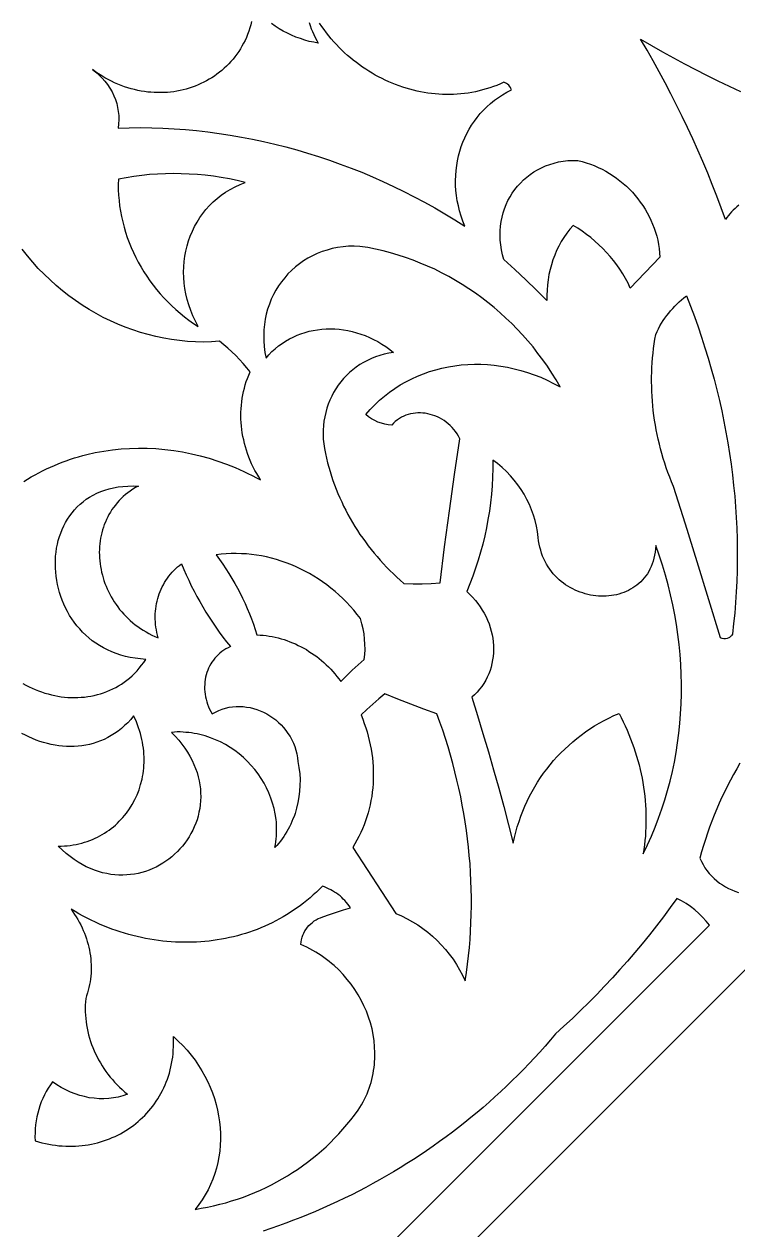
# Model space of a CAD drawing. Extents: x -3069 to -2029, y 258 to 1298.
# Drawn here: x -2926.9 to -2864.1, y 935.6 to 1041.8 of the extents above; entities that cross this region are included whole.
import ezdxf

# ---------------------------------------------------------------- set-up
doc = ezdxf.new("R2010")
doc.units = 0
doc.layers.add('LAYER_1', color=18, linetype='CONTINUOUS')
doc.layers.add('LAYER_2', color=174, linetype='CONTINUOUS')

msp = doc.modelspace()

# ---------------------------------------------------------------- linework, layer by layer
at = {"layer": 'LAYER_1'}
for points in [[(-2906.86, 1042.03), (-2906.93, 1041.73), (-2907.02, 1041.45), (-2907.11, 1041.16), (-2907.21, 1040.89), (-2907.32, 1040.62), (-2907.44, 1040.35), (-2907.57, 1040.1), (-2907.71, 1039.85), (-2907.85, 1039.6), (-2908, 1039.37), (-2908.16, 1039.14), (-2908.33, 1038.91), (-2908.5, 1038.7), (-2908.69, 1038.49), (-2908.87, 1038.29), (-2909.07, 1038.09), (-2909.27, 1037.9), (-2909.48, 1037.72), (-2909.69, 1037.55), (-2909.91, 1037.38), (-2910.13, 1037.22), (-2910.36, 1037.07), (-2910.59, 1036.93), (-2910.83, 1036.79), (-2911.07, 1036.67), (-2911.32, 1036.55), (-2911.57, 1036.44), (-2911.83, 1036.33), (-2912.09, 1036.24), (-2912.35, 1036.15), (-2912.62, 1036.07), (-2912.89, 1036), (-2913.16, 1035.94), (-2913.44, 1035.89), (-2913.72, 1035.84), (-2914, 1035.81), (-2914.28, 1035.78), (-2914.56, 1035.77), (-2914.85, 1035.76), (-2915.14, 1035.76), (-2915.43, 1035.77), (-2915.72, 1035.79), (-2916.01, 1035.81), (-2916.3, 1035.85), (-2916.59, 1035.9), (-2916.88, 1035.95), (-2917.18, 1036.02), (-2917.47, 1036.1), (-2917.76, 1036.18), (-2918.05, 1036.28), (-2918.34, 1036.38), (-2918.63, 1036.5), (-2918.92, 1036.62), (-2919.21, 1036.76), (-2919.49, 1036.91), (-2919.77, 1037.06), (-2920.05, 1037.23), (-2920.33, 1037.41), (-2920.61, 1037.6), (-2920.88, 1037.8), (-2920.57, 1037.56), (-2920.29, 1037.31), (-2920.02, 1037.04), (-2919.77, 1036.76), (-2919.54, 1036.46), (-2919.33, 1036.15), (-2919.15, 1035.83), (-2918.99, 1035.49), (-2918.85, 1035.15), (-2918.74, 1034.8), (-2918.66, 1034.45), (-2918.6, 1034.09), (-2918.56, 1033.73), (-2918.55, 1033.37), (-2918.57, 1033.01), (-2918.62, 1032.64), (-2917.63, 1032.67), (-2916.64, 1032.68), (-2915.66, 1032.66), (-2914.67, 1032.63), (-2913.68, 1032.57), (-2912.69, 1032.5), (-2911.7, 1032.41), (-2910.71, 1032.3), (-2909.73, 1032.17), (-2908.75, 1032.02), (-2907.76, 1031.85), (-2906.78, 1031.66), (-2905.81, 1031.45), (-2904.83, 1031.22), (-2903.86, 1030.98), (-2902.89, 1030.71), (-2901.93, 1030.43), (-2900.97, 1030.13), (-2900.01, 1029.81), (-2899.06, 1029.47), (-2898.11, 1029.11), (-2897.17, 1028.74), (-2896.23, 1028.34), (-2895.3, 1027.93), (-2894.38, 1027.5), (-2893.46, 1027.05), (-2892.54, 1026.59), (-2891.64, 1026.11), (-2890.74, 1025.6), (-2889.85, 1025.09), (-2888.97, 1024.55), (-2888.09, 1024), (-2888.27, 1024.44), (-2888.42, 1024.89), (-2888.55, 1025.34), (-2888.66, 1025.79), (-2888.75, 1026.24), (-2888.82, 1026.69), (-2888.87, 1027.14), (-2888.9, 1027.58), (-2888.9, 1028.03), (-2888.89, 1028.47), (-2888.86, 1028.9), (-2888.8, 1029.33), (-2888.73, 1029.76), (-2888.64, 1030.18), (-2888.53, 1030.59), (-2888.4, 1031), (-2888.26, 1031.4), (-2888.09, 1031.79), (-2887.91, 1032.17), (-2887.71, 1032.54), (-2887.49, 1032.9), (-2887.25, 1033.25), (-2887, 1033.58), (-2886.73, 1033.91), (-2886.44, 1034.22), (-2886.14, 1034.52), (-2885.82, 1034.81), (-2885.48, 1035.08), (-2885.13, 1035.33), (-2884.76, 1035.57), (-2884.38, 1035.79), (-2883.98, 1036), (-2884.03, 1036.11), (-2884.08, 1036.22), (-2884.15, 1036.33), (-2884.23, 1036.42), (-2884.33, 1036.5), (-2884.43, 1036.57), (-2884.54, 1036.63), (-2884.66, 1036.67), (-2884.96, 1036.53), (-2885.27, 1036.4), (-2885.58, 1036.29), (-2885.89, 1036.18), (-2886.2, 1036.08), (-2886.52, 1035.99), (-2886.84, 1035.91), (-2887.15, 1035.84), (-2887.47, 1035.78), (-2887.79, 1035.72), (-2888.12, 1035.68), (-2888.44, 1035.64), (-2888.76, 1035.62), (-2889.08, 1035.6), (-2889.41, 1035.59), (-2889.73, 1035.59), (-2890.05, 1035.6), (-2890.38, 1035.62), (-2890.7, 1035.64), (-2891.02, 1035.68), (-2891.34, 1035.72), (-2891.66, 1035.77), (-2891.98, 1035.83), (-2892.3, 1035.9), (-2892.62, 1035.97), (-2892.93, 1036.06), (-2893.25, 1036.15), (-2893.56, 1036.24), (-2893.87, 1036.35), (-2894.18, 1036.46), (-2894.48, 1036.59), (-2894.79, 1036.72), (-2895.09, 1036.85), (-2895.38, 1037), (-2895.68, 1037.15), (-2895.97, 1037.31), (-2896.26, 1037.47), (-2896.54, 1037.64), (-2896.82, 1037.82), (-2897.1, 1038.01), (-2897.37, 1038.2), (-2897.64, 1038.4), (-2897.91, 1038.61), (-2898.17, 1038.82), (-2898.42, 1039.04), (-2898.67, 1039.27), (-2898.92, 1039.5), (-2899.16, 1039.74), (-2899.39, 1039.99), (-2899.62, 1040.24), (-2899.85, 1040.5), (-2900.06, 1040.76), (-2900.28, 1041.03), (-2900.48, 1041.31), (-2900.68, 1041.59), (-2900.88, 1041.88)], [(-2901.8, 1041.92), (-2901.71, 1041.66), (-2901.61, 1041.39), (-2901.5, 1041.13), (-2901.39, 1040.87), (-2901.26, 1040.62), (-2901.13, 1040.36), (-2900.99, 1040.12), (-2901.39, 1040.19), (-2901.79, 1040.27), (-2902.18, 1040.38), (-2902.57, 1040.51), (-2902.96, 1040.65), (-2903.34, 1040.81), (-2903.71, 1040.98), (-2904.07, 1041.17), (-2904.43, 1041.38), (-2904.78, 1041.61), (-2905.12, 1041.85)], [(-2863.98, 1025.84), (-2864.14, 1025.7), (-2864.3, 1025.56), (-2864.46, 1025.42), (-2864.61, 1025.26), (-2864.75, 1025.1), (-2864.89, 1024.94), (-2865.02, 1024.77), (-2865.14, 1024.59), (-2865.52, 1025.62), (-2865.9, 1026.64), (-2866.3, 1027.66), (-2866.71, 1028.67), (-2867.13, 1029.68), (-2867.57, 1030.69), (-2868.02, 1031.69), (-2868.48, 1032.68), (-2868.95, 1033.67), (-2869.44, 1034.66), (-2869.94, 1035.64), (-2870.45, 1036.62), (-2870.97, 1037.59), (-2871.5, 1038.55), (-2872.05, 1039.51), (-2872.61, 1040.46), (-2871.66, 1039.91), (-2870.7, 1039.36), (-2869.73, 1038.82), (-2868.76, 1038.3), (-2867.79, 1037.79), (-2866.81, 1037.29), (-2865.82, 1036.81), (-2864.83, 1036.33), (-2863.83, 1035.87)], [(-2926.91, 1001.53), (-2926.58, 1001.73), (-2926.26, 1001.93), (-2925.93, 1002.11), (-2925.6, 1002.29), (-2925.26, 1002.47), (-2924.92, 1002.63), (-2924.58, 1002.79), (-2924.23, 1002.94), (-2923.88, 1003.08), (-2923.53, 1003.22), (-2923.18, 1003.35), (-2922.82, 1003.47), (-2922.46, 1003.59), (-2922.1, 1003.7), (-2921.73, 1003.8), (-2921.37, 1003.89), (-2920.63, 1004.06), (-2919.88, 1004.19), (-2919.12, 1004.3), (-2918.36, 1004.38), (-2917.6, 1004.43), (-2916.83, 1004.45), (-2916.05, 1004.44), (-2915.28, 1004.41), (-2914.5, 1004.34), (-2913.72, 1004.24), (-2912.94, 1004.12), (-2912.16, 1003.96), (-2911.39, 1003.78), (-2910.61, 1003.56), (-2909.84, 1003.32), (-2909.08, 1003.05), (-2908.31, 1002.74), (-2907.93, 1002.58), (-2907.56, 1002.41), (-2907.18, 1002.23), (-2906.81, 1002.04), (-2906.44, 1001.85), (-2906.07, 1001.65), (-2906.24, 1001.93), (-2906.41, 1002.21), (-2906.57, 1002.5), (-2906.72, 1002.78), (-2906.86, 1003.08), (-2906.98, 1003.37), (-2907.1, 1003.67), (-2907.22, 1003.97), (-2907.32, 1004.27), (-2907.41, 1004.57), (-2907.49, 1004.87), (-2907.56, 1005.18), (-2907.63, 1005.48), (-2907.68, 1005.79), (-2907.73, 1006.1), (-2907.76, 1006.4), (-2907.79, 1006.71), (-2907.8, 1007.02), (-2907.81, 1007.32), (-2907.8, 1007.63), (-2907.79, 1007.93), (-2907.76, 1008.24), (-2907.73, 1008.54), (-2907.69, 1008.84), (-2907.64, 1009.14), (-2907.57, 1009.44), (-2907.5, 1009.73), (-2907.42, 1010.02), (-2907.33, 1010.31), (-2907.22, 1010.6), (-2907.11, 1010.88), (-2906.99, 1011.16), (-2907.29, 1011.53), (-2907.6, 1011.9), (-2907.92, 1012.25), (-2908.25, 1012.6), (-2908.59, 1012.93), (-2908.95, 1013.25), (-2909.31, 1013.56), (-2909.69, 1013.86), (-2910.39, 1013.81), (-2911.1, 1013.8), (-2911.81, 1013.81), (-2912.51, 1013.85), (-2913.21, 1013.92), (-2913.91, 1014.01), (-2914.6, 1014.13), (-2915.29, 1014.28), (-2915.98, 1014.45), (-2916.65, 1014.64), (-2917.33, 1014.86), (-2917.99, 1015.1), (-2918.65, 1015.37), (-2919.29, 1015.66), (-2919.93, 1015.97), (-2920.56, 1016.31), (-2921.17, 1016.67), (-2921.78, 1017.05), (-2922.37, 1017.45), (-2922.95, 1017.87), (-2923.52, 1018.31), (-2924.07, 1018.78), (-2924.61, 1019.26), (-2925.13, 1019.76), (-2925.64, 1020.28), (-2926.13, 1020.82), (-2926.6, 1021.38), (-2927.05, 1021.96)], [(-2927, 983.74), (-2926.73, 983.59), (-2926.46, 983.45), (-2926.19, 983.32), (-2925.91, 983.2), (-2925.63, 983.09), (-2925.35, 982.99), (-2925.07, 982.89), (-2924.78, 982.81), (-2924.49, 982.74), (-2924.2, 982.67), (-2923.91, 982.62), (-2923.62, 982.57), (-2923.33, 982.54), (-2923.03, 982.51), (-2922.74, 982.5), (-2922.45, 982.5), (-2922.16, 982.5), (-2921.87, 982.52), (-2921.58, 982.54), (-2921.29, 982.58), (-2921.01, 982.62), (-2920.72, 982.68), (-2920.44, 982.75), (-2920.17, 982.83), (-2919.89, 982.92), (-2919.62, 983.02), (-2919.35, 983.13), (-2919.09, 983.25), (-2918.83, 983.38), (-2918.58, 983.52), (-2918.33, 983.68), (-2918.08, 983.84), (-2917.84, 984.02), (-2917.61, 984.21), (-2917.38, 984.41), (-2917.16, 984.62), (-2916.95, 984.85), (-2916.75, 985.08), (-2916.55, 985.33), (-2916.36, 985.58), (-2916.17, 985.85), (-2916.64, 985.89), (-2917.1, 985.95), (-2917.54, 986.02), (-2917.97, 986.12), (-2918.38, 986.23), (-2918.78, 986.37), (-2919.17, 986.52), (-2919.54, 986.68), (-2919.9, 986.87), (-2920.24, 987.07), (-2920.57, 987.28), (-2920.89, 987.5), (-2921.19, 987.74), (-2921.47, 988), (-2921.74, 988.26), (-2922, 988.54), (-2922.24, 988.82), (-2922.47, 989.12), (-2922.69, 989.42), (-2922.89, 989.73), (-2923.07, 990.06), (-2923.24, 990.38), (-2923.4, 990.72), (-2923.54, 991.06), (-2923.66, 991.4), (-2923.78, 991.75), (-2923.87, 992.1), (-2923.96, 992.45), (-2924.02, 992.81), (-2924.08, 993.17), (-2924.11, 993.52), (-2924.14, 993.88), (-2924.14, 994.24), (-2924.14, 994.59), (-2924.12, 994.95), (-2924.08, 995.3), (-2924.03, 995.65), (-2923.96, 995.99), (-2923.88, 996.33), (-2923.78, 996.66), (-2923.67, 996.98), (-2923.54, 997.3), (-2923.4, 997.61), (-2923.24, 997.92), (-2923.07, 998.21), (-2922.88, 998.49), (-2922.67, 998.77), (-2922.45, 999.03), (-2922.22, 999.28), (-2921.97, 999.52), (-2921.7, 999.74), (-2921.42, 999.95), (-2921.13, 1000.14), (-2920.81, 1000.32), (-2920.49, 1000.49), (-2920.14, 1000.63), (-2919.78, 1000.76), (-2919.41, 1000.87), (-2919.02, 1000.97), (-2918.61, 1001.04), (-2918.19, 1001.09), (-2917.75, 1001.12), (-2917.3, 1001.13), (-2916.83, 1001.12), (-2917.08, 1000.98), (-2917.31, 1000.84), (-2917.54, 1000.68), (-2917.75, 1000.53), (-2917.96, 1000.36), (-2918.16, 1000.19), (-2918.35, 1000.01), (-2918.53, 999.83), (-2918.7, 999.64), (-2918.86, 999.44), (-2919.01, 999.24), (-2919.16, 999.04), (-2919.29, 998.83), (-2919.42, 998.61), (-2919.53, 998.4), (-2919.64, 998.17), (-2919.74, 997.95), (-2919.83, 997.72), (-2919.91, 997.49), (-2919.99, 997.25), (-2920.05, 997.01), (-2920.11, 996.77), (-2920.16, 996.53), (-2920.19, 996.28), (-2920.23, 996.04), (-2920.25, 995.79), (-2920.26, 995.54), (-2920.27, 995.29), (-2920.26, 995.04), (-2920.25, 994.79), (-2920.23, 994.54), (-2920.2, 994.28), (-2920.16, 994.03), (-2920.12, 993.78), (-2920.07, 993.53), (-2920, 993.28), (-2919.93, 993.03), (-2919.86, 992.79), (-2919.77, 992.54), (-2919.68, 992.3), (-2919.58, 992.06), (-2919.47, 991.83), (-2919.35, 991.59), (-2919.22, 991.36), (-2919.09, 991.13), (-2918.95, 990.91), (-2918.8, 990.69), (-2918.64, 990.47), (-2918.48, 990.26), (-2918.3, 990.05), (-2918.12, 989.84), (-2917.93, 989.65), (-2917.74, 989.45), (-2917.54, 989.27), (-2917.32, 989.08), (-2917.11, 988.91), (-2916.88, 988.74), (-2916.65, 988.58), (-2916.41, 988.42), (-2916.16, 988.27), (-2915.9, 988.13), (-2915.64, 988), (-2915.37, 987.87), (-2915.09, 987.75), (-2915.16, 987.99), (-2915.21, 988.22), (-2915.25, 988.46), (-2915.29, 988.7), (-2915.32, 988.93), (-2915.33, 989.16), (-2915.34, 989.4), (-2915.35, 989.63), (-2915.34, 989.86), (-2915.32, 990.09), (-2915.3, 990.31), (-2915.27, 990.54), (-2915.23, 990.76), (-2915.18, 990.98), (-2915.13, 991.2), (-2915.06, 991.41), (-2914.99, 991.62), (-2914.91, 991.83), (-2914.82, 992.04), (-2914.73, 992.24), (-2914.63, 992.43), (-2914.52, 992.63), (-2914.4, 992.81), (-2914.28, 993), (-2914.15, 993.17), (-2914.01, 993.35), (-2913.86, 993.52), (-2913.71, 993.68), (-2913.55, 993.84), (-2913.38, 993.99), (-2913.21, 994.13), (-2913.03, 994.27), (-2912.83, 993.78), (-2912.62, 993.3), (-2912.4, 992.82), (-2912.17, 992.34), (-2911.93, 991.87), (-2911.68, 991.4), (-2911.43, 990.94), (-2911.16, 990.48), (-2910.89, 990.02), (-2910.61, 989.57), (-2910.31, 989.13), (-2910.01, 988.69), (-2909.71, 988.25), (-2909.39, 987.82), (-2909.07, 987.4), (-2908.73, 986.98), (-2908.94, 986.88), (-2909.13, 986.78), (-2909.31, 986.66), (-2909.49, 986.54), (-2909.66, 986.4), (-2909.81, 986.26), (-2909.96, 986.11), (-2910.1, 985.96), (-2910.23, 985.79), (-2910.35, 985.62), (-2910.46, 985.45), (-2910.56, 985.27), (-2910.65, 985.08), (-2910.73, 984.89), (-2910.8, 984.69), (-2910.86, 984.49), (-2910.91, 984.28), (-2910.95, 984.08), (-2910.98, 983.87), (-2910.99, 983.65), (-2911, 983.44), (-2911, 983.22), (-2910.98, 983), (-2910.96, 982.78), (-2910.92, 982.57), (-2910.87, 982.35), (-2910.81, 982.13), (-2910.74, 981.91), (-2910.65, 981.69), (-2910.56, 981.48), (-2910.45, 981.27), (-2910.33, 981.05), (-2910.04, 981.22), (-2909.75, 981.36), (-2909.45, 981.47), (-2909.15, 981.57), (-2908.84, 981.64), (-2908.54, 981.68), (-2908.23, 981.71), (-2907.92, 981.71), (-2907.61, 981.7), (-2907.3, 981.66), (-2906.99, 981.61), (-2906.69, 981.53), (-2906.39, 981.44), (-2906.1, 981.33), (-2905.81, 981.2), (-2905.53, 981.05), (-2905.26, 980.89), (-2904.99, 980.71), (-2904.74, 980.52), (-2904.5, 980.31), (-2904.27, 980.09), (-2904.05, 979.85), (-2903.85, 979.6), (-2903.66, 979.34), (-2903.48, 979.06), (-2903.32, 978.78), (-2903.18, 978.48), (-2903.06, 978.17), (-2902.96, 977.85), (-2902.88, 977.53), (-2902.82, 977.19), (-2902.78, 976.85), (-2902.69, 976.32), (-2902.63, 975.79), (-2902.6, 975.27), (-2902.61, 974.75), (-2902.64, 974.24), (-2902.69, 973.74), (-2902.78, 973.24), (-2902.9, 972.75), (-2903.04, 972.27), (-2903.13, 972.03), (-2903.22, 971.8), (-2903.31, 971.57), (-2903.42, 971.34), (-2903.53, 971.12), (-2903.64, 970.9), (-2903.77, 970.69), (-2903.9, 970.47), (-2904.03, 970.27), (-2904.18, 970.06), (-2904.33, 969.86), (-2904.48, 969.67), (-2904.65, 969.48), (-2904.82, 969.29), (-2904.77, 969.54), (-2904.73, 969.79), (-2904.7, 970.04), (-2904.68, 970.28), (-2904.66, 970.53), (-2904.66, 970.78), (-2904.66, 971.03), (-2904.67, 971.27), (-2904.68, 971.51), (-2904.71, 971.76), (-2904.78, 972.24), (-2904.88, 972.71), (-2905.01, 973.18), (-2905.16, 973.64), (-2905.34, 974.09), (-2905.54, 974.53), (-2905.77, 974.95), (-2906.02, 975.37), (-2906.29, 975.77), (-2906.59, 976.15), (-2906.9, 976.52), (-2907.24, 976.88), (-2907.59, 977.21), (-2907.96, 977.53), (-2908.34, 977.82), (-2908.75, 978.1), (-2909.16, 978.35), (-2909.59, 978.58), (-2910.03, 978.78), (-2910.49, 978.96), (-2910.95, 979.12), (-2911.43, 979.24), (-2911.67, 979.3), (-2911.91, 979.34), (-2912.16, 979.38), (-2912.4, 979.41), (-2912.65, 979.43), (-2912.9, 979.45), (-2913.15, 979.46), (-2913.41, 979.46), (-2913.66, 979.45), (-2913.92, 979.43), (-2913.59, 979.09), (-2913.28, 978.74), (-2913, 978.39), (-2912.74, 978.03), (-2912.5, 977.68), (-2912.29, 977.32), (-2912.1, 976.96), (-2911.94, 976.6), (-2911.79, 976.24), (-2911.67, 975.88), (-2911.56, 975.52), (-2911.48, 975.16), (-2911.42, 974.8), (-2911.37, 974.45), (-2911.35, 974.1), (-2911.34, 973.75), (-2911.36, 973.4), (-2911.39, 973.06), (-2911.43, 972.72), (-2911.5, 972.39), (-2911.58, 972.06), (-2911.67, 971.74), (-2911.78, 971.42), (-2911.91, 971.11), (-2912.05, 970.81), (-2912.2, 970.52), (-2912.37, 970.23), (-2912.55, 969.95), (-2912.75, 969.68), (-2912.95, 969.42), (-2913.17, 969.17), (-2913.4, 968.93), (-2913.64, 968.7), (-2913.89, 968.48), (-2914.15, 968.27), (-2914.41, 968.08), (-2914.69, 967.9), (-2914.98, 967.73), (-2915.27, 967.57), (-2915.57, 967.43), (-2915.88, 967.3), (-2916.2, 967.19), (-2916.52, 967.09), (-2916.85, 967.01), (-2917.18, 966.95), (-2917.52, 966.9), (-2917.86, 966.87), (-2918.21, 966.85), (-2918.55, 966.86), (-2918.91, 966.88), (-2919.26, 966.92), (-2919.62, 966.99), (-2919.98, 967.07), (-2920.34, 967.17), (-2920.7, 967.29), (-2921.06, 967.43), (-2921.42, 967.6), (-2921.78, 967.79), (-2922.14, 968), (-2922.49, 968.23), (-2922.85, 968.49), (-2923.2, 968.77), (-2923.55, 969.08), (-2923.9, 969.41), (-2923.62, 969.41), (-2923.35, 969.43), (-2923.09, 969.45), (-2922.83, 969.48), (-2922.57, 969.52), (-2922.31, 969.56), (-2922.06, 969.62), (-2921.82, 969.68), (-2921.57, 969.75), (-2921.34, 969.83), (-2921.1, 969.91), (-2920.87, 970), (-2920.65, 970.1), (-2920.43, 970.21), (-2920.22, 970.32), (-2920.01, 970.44), (-2919.8, 970.56), (-2919.6, 970.69), (-2919.41, 970.83), (-2919.22, 970.97), (-2919.03, 971.12), (-2918.85, 971.27), (-2918.68, 971.43), (-2918.51, 971.6), (-2918.35, 971.77), (-2918.19, 971.94), (-2918.04, 972.12), (-2917.89, 972.31), (-2917.62, 972.69), (-2917.37, 973.09), (-2917.14, 973.51), (-2916.95, 973.94), (-2916.77, 974.38), (-2916.63, 974.84), (-2916.51, 975.31), (-2916.46, 975.54), (-2916.42, 975.78), (-2916.39, 976.03), (-2916.36, 976.27), (-2916.34, 976.52), (-2916.33, 976.77), (-2916.33, 977.02), (-2916.33, 977.27), (-2916.34, 977.52), (-2916.36, 977.78), (-2916.39, 978.03), (-2916.43, 978.29), (-2916.47, 978.55), (-2916.52, 978.8), (-2916.58, 979.06), (-2916.65, 979.32), (-2916.73, 979.58), (-2916.82, 979.84), (-2916.91, 980.1), (-2917.01, 980.36), (-2917.12, 980.61), (-2917.25, 980.87), (-2917.5, 980.57), (-2917.77, 980.28), (-2918.05, 980.02), (-2918.33, 979.77), (-2918.62, 979.54), (-2918.92, 979.33), (-2919.22, 979.14), (-2919.53, 978.97), (-2919.84, 978.81), (-2920.16, 978.68), (-2920.48, 978.56), (-2920.81, 978.45), (-2921.14, 978.37), (-2921.47, 978.3), (-2921.81, 978.24), (-2922.14, 978.2), (-2922.48, 978.18), (-2922.82, 978.17), (-2923.16, 978.18), (-2923.5, 978.2), (-2923.83, 978.24), (-2924.17, 978.29), (-2924.51, 978.36), (-2924.84, 978.44), (-2925.17, 978.53), (-2925.5, 978.63), (-2925.83, 978.75), (-2926.15, 978.88), (-2926.47, 979.02), (-2926.78, 979.18), (-2927.09, 979.34)], [(-2863.87, 976.71), (-2864.15, 976.22), (-2864.43, 975.73), (-2864.7, 975.23), (-2864.96, 974.73), (-2865.21, 974.23), (-2865.45, 973.71), (-2865.69, 973.2), (-2865.91, 972.68), (-2866.13, 972.15), (-2866.34, 971.62), (-2866.54, 971.09), (-2866.73, 970.55), (-2866.91, 970), (-2867.08, 969.46), (-2867.24, 968.9), (-2867.4, 968.35), (-2867.26, 968.06), (-2867.11, 967.78), (-2866.95, 967.51), (-2866.77, 967.26), (-2866.57, 967.01), (-2866.36, 966.78), (-2866.14, 966.56), (-2865.91, 966.35), (-2865.67, 966.16), (-2865.41, 965.99), (-2865.15, 965.82), (-2864.87, 965.68), (-2864.59, 965.55), (-2864.31, 965.44), (-2864.01, 965.34)], [(-2904.19, 924.79), (-2866.54, 962.44), (-2866.84, 962.8), (-2867.16, 963.15), (-2867.49, 963.48), (-2867.85, 963.79), (-2868.22, 964.08), (-2868.61, 964.35), (-2869.01, 964.59), (-2869.42, 964.81), (-2870.01, 964), (-2870.61, 963.19), (-2871.22, 962.39), (-2871.84, 961.6), (-2872.47, 960.82), (-2873.11, 960.05), (-2873.76, 959.29), (-2874.43, 958.54), (-2875.1, 957.8), (-2875.78, 957.07), (-2876.48, 956.34), (-2877.18, 955.63), (-2877.9, 954.93), (-2878.62, 954.23), (-2879.36, 953.55), (-2880.1, 952.88), (-2880.56, 952.34), (-2881.02, 951.81), (-2881.48, 951.28), (-2881.96, 950.77), (-2882.44, 950.26), (-2882.92, 949.75), (-2883.41, 949.25), (-2883.91, 948.76), (-2884.41, 948.28), (-2884.92, 947.8), (-2885.44, 947.33), (-2885.96, 946.86), (-2886.48, 946.4), (-2887.01, 945.95), (-2887.55, 945.51), (-2888.09, 945.07), (-2888.64, 944.64), (-2889.19, 944.22), (-2889.74, 943.8), (-2890.31, 943.39), (-2890.87, 942.99), (-2891.45, 942.59), (-2892.02, 942.21), (-2892.61, 941.82), (-2893.19, 941.45), (-2893.78, 941.08), (-2894.38, 940.72), (-2894.98, 940.37), (-2895.59, 940.03), (-2896.2, 939.69), (-2896.81, 939.36), (-2897.43, 939.04), (-2898.05, 938.72), (-2898.68, 938.41), (-2899.31, 938.11), (-2899.95, 937.82), (-2900.58, 937.53), (-2901.23, 937.25), (-2901.88, 936.98), (-2902.53, 936.72), (-2903.18, 936.47), (-2903.84, 936.22), (-2904.5, 935.98), (-2905.17, 935.75), (-2905.84, 935.52)]]:
    msp.add_lwpolyline(points, dxfattribs=at)
for points in [[(-2880.86, 1017.44), (-2881.79, 1018.36), (-2882.73, 1019.27), (-2883.69, 1020.17), (-2884.65, 1021.06), (-2884.77, 1021.49), (-2884.86, 1021.92), (-2884.93, 1022.35), (-2884.97, 1022.77), (-2884.98, 1023.18), (-2884.97, 1023.59), (-2884.94, 1024), (-2884.89, 1024.4), (-2884.81, 1024.78), (-2884.71, 1025.16), (-2884.59, 1025.54), (-2884.45, 1025.9), (-2884.29, 1026.25), (-2884.11, 1026.58), (-2883.91, 1026.91), (-2883.69, 1027.22), (-2883.45, 1027.52), (-2883.2, 1027.8), (-2882.93, 1028.07), (-2882.64, 1028.32), (-2882.34, 1028.55), (-2882.02, 1028.77), (-2881.69, 1028.97), (-2881.34, 1029.15), (-2880.98, 1029.3), (-2880.61, 1029.44), (-2880.23, 1029.56), (-2879.83, 1029.65), (-2879.42, 1029.72), (-2879.01, 1029.77), (-2878.58, 1029.79), (-2878.14, 1029.78), (-2877.77, 1029.69), (-2877.4, 1029.59), (-2877.04, 1029.46), (-2876.69, 1029.33), (-2876.34, 1029.18), (-2876.01, 1029.01), (-2875.67, 1028.83), (-2875.35, 1028.64), (-2875.04, 1028.44), (-2874.73, 1028.23), (-2874.43, 1028), (-2874.14, 1027.76), (-2873.87, 1027.51), (-2873.6, 1027.25), (-2873.34, 1026.98), (-2873.09, 1026.7), (-2872.86, 1026.42), (-2872.64, 1026.12), (-2872.42, 1025.81), (-2872.22, 1025.5), (-2872.04, 1025.18), (-2871.86, 1024.85), (-2871.7, 1024.52), (-2871.56, 1024.18), (-2871.42, 1023.83), (-2871.31, 1023.48), (-2871.2, 1023.12), (-2871.11, 1022.76), (-2871.04, 1022.39), (-2870.98, 1022.02), (-2870.94, 1021.65), (-2870.92, 1021.27), (-2873.52, 1018.55), (-2873.72, 1018.98), (-2873.95, 1019.39), (-2874.19, 1019.8), (-2874.44, 1020.2), (-2874.71, 1020.59), (-2875, 1020.97), (-2875.3, 1021.34), (-2875.61, 1021.69), (-2875.94, 1022.04), (-2876.28, 1022.37), (-2876.63, 1022.69), (-2876.99, 1022.99), (-2877.37, 1023.28), (-2877.75, 1023.56), (-2878.15, 1023.82), (-2878.56, 1024.07), (-2878.85, 1023.73), (-2879.12, 1023.38), (-2879.37, 1023.01), (-2879.6, 1022.64), (-2879.81, 1022.25), (-2880.01, 1021.85), (-2880.18, 1021.44), (-2880.34, 1021.03), (-2880.47, 1020.6), (-2880.59, 1020.17), (-2880.69, 1019.73), (-2880.76, 1019.28), (-2880.82, 1018.83), (-2880.85, 1018.37), (-2880.87, 1017.91)], [(-2911.56, 1015.16), (-2911.81, 1015.63), (-2912.03, 1016.1), (-2912.22, 1016.58), (-2912.39, 1017.06), (-2912.53, 1017.55), (-2912.64, 1018.03), (-2912.73, 1018.51), (-2912.79, 1018.99), (-2912.83, 1019.47), (-2912.85, 1019.95), (-2912.83, 1020.42), (-2912.8, 1020.89), (-2912.74, 1021.36), (-2912.65, 1021.81), (-2912.55, 1022.26), (-2912.41, 1022.7), (-2912.26, 1023.13), (-2912.08, 1023.55), (-2911.89, 1023.96), (-2911.67, 1024.36), (-2911.42, 1024.75), (-2911.16, 1025.12), (-2910.88, 1025.47), (-2910.57, 1025.81), (-2910.25, 1026.14), (-2909.9, 1026.44), (-2909.53, 1026.73), (-2909.15, 1027), (-2908.74, 1027.24), (-2908.32, 1027.47), (-2907.88, 1027.67), (-2907.42, 1027.85), (-2908.12, 1028.02), (-2908.82, 1028.16), (-2909.53, 1028.29), (-2910.23, 1028.39), (-2910.94, 1028.48), (-2911.64, 1028.54), (-2912.35, 1028.59), (-2913.05, 1028.62), (-2913.75, 1028.63), (-2914.45, 1028.62), (-2915.15, 1028.59), (-2915.84, 1028.54), (-2916.54, 1028.47), (-2917.23, 1028.38), (-2917.91, 1028.27), (-2918.59, 1028.15), (-2918.6, 1027.67), (-2918.6, 1027.2), (-2918.57, 1026.72), (-2918.53, 1026.25), (-2918.48, 1025.78), (-2918.4, 1025.31), (-2918.32, 1024.84), (-2918.21, 1024.38), (-2918.09, 1023.92), (-2917.96, 1023.46), (-2917.81, 1023.01), (-2917.64, 1022.56), (-2917.46, 1022.12), (-2917.27, 1021.68), (-2917.06, 1021.25), (-2916.84, 1020.82), (-2916.6, 1020.4), (-2916.35, 1019.99), (-2916.09, 1019.59), (-2915.82, 1019.19), (-2915.53, 1018.8), (-2915.23, 1018.42), (-2914.91, 1018.05), (-2914.59, 1017.69), (-2914.25, 1017.33), (-2913.9, 1016.99), (-2913.54, 1016.66), (-2913.16, 1016.33), (-2912.78, 1016.02), (-2912.38, 1015.72), (-2911.98, 1015.44)], [(-2888.52, 1005.28), (-2888.64, 1005.51), (-2888.77, 1005.72), (-2888.9, 1005.92), (-2889.05, 1006.1), (-2889.21, 1006.28), (-2889.38, 1006.45), (-2889.55, 1006.6), (-2889.73, 1006.75), (-2889.92, 1006.88), (-2890.11, 1007), (-2890.31, 1007.11), (-2890.51, 1007.21), (-2890.72, 1007.3), (-2890.93, 1007.37), (-2891.14, 1007.43), (-2891.36, 1007.48), (-2891.57, 1007.52), (-2891.79, 1007.54), (-2892, 1007.55), (-2892.22, 1007.55), (-2892.43, 1007.54), (-2892.65, 1007.51), (-2892.86, 1007.47), (-2893.07, 1007.41), (-2893.27, 1007.35), (-2893.47, 1007.26), (-2893.66, 1007.17), (-2893.85, 1007.06), (-2894.03, 1006.94), (-2894.21, 1006.8), (-2894.37, 1006.65), (-2894.53, 1006.48), (-2894.84, 1006.51), (-2895.14, 1006.56), (-2895.44, 1006.64), (-2895.74, 1006.75), (-2896.02, 1006.88), (-2896.3, 1007.03), (-2896.56, 1007.21), (-2896.81, 1007.41), (-2896.42, 1007.85), (-2896.02, 1008.27), (-2895.6, 1008.67), (-2895.16, 1009.04), (-2894.71, 1009.39), (-2894.24, 1009.72), (-2893.77, 1010.02), (-2893.27, 1010.3), (-2892.77, 1010.56), (-2892.26, 1010.8), (-2891.73, 1011.01), (-2891.2, 1011.2), (-2890.65, 1011.36), (-2890.1, 1011.5), (-2889.54, 1011.62), (-2888.98, 1011.71), (-2888.41, 1011.78), (-2887.83, 1011.82), (-2887.25, 1011.84), (-2886.67, 1011.84), (-2886.09, 1011.81), (-2885.5, 1011.76), (-2884.91, 1011.68), (-2884.32, 1011.58), (-2883.74, 1011.45), (-2883.15, 1011.3), (-2882.57, 1011.12), (-2881.98, 1010.92), (-2881.41, 1010.69), (-2880.84, 1010.44), (-2880.27, 1010.16), (-2879.71, 1009.85), (-2880.06, 1010.46), (-2880.44, 1011.07), (-2880.82, 1011.66), (-2881.23, 1012.24), (-2881.65, 1012.8), (-2882.08, 1013.36), (-2882.53, 1013.9), (-2883, 1014.42), (-2883.47, 1014.93), (-2883.96, 1015.43), (-2884.47, 1015.91), (-2884.98, 1016.38), (-2885.51, 1016.84), (-2886.05, 1017.27), (-2886.6, 1017.7), (-2887.16, 1018.1), (-2887.74, 1018.49), (-2888.32, 1018.87), (-2888.91, 1019.23), (-2889.51, 1019.57), (-2890.13, 1019.89), (-2890.74, 1020.2), (-2891.37, 1020.48), (-2892.01, 1020.75), (-2892.65, 1021), (-2893.3, 1021.24), (-2893.95, 1021.45), (-2894.62, 1021.65), (-2895.28, 1021.82), (-2895.96, 1021.97), (-2896.63, 1022.11), (-2897.32, 1022.22), (-2897.82, 1022.24), (-2898.33, 1022.23), (-2898.81, 1022.18), (-2899.29, 1022.12), (-2899.76, 1022.02), (-2900.22, 1021.9), (-2900.66, 1021.76), (-2901.09, 1021.59), (-2901.5, 1021.39), (-2901.9, 1021.18), (-2902.29, 1020.94), (-2902.66, 1020.69), (-2903.01, 1020.41), (-2903.34, 1020.11), (-2903.66, 1019.8), (-2903.95, 1019.46), (-2904.23, 1019.11), (-2904.49, 1018.75), (-2904.72, 1018.37), (-2904.94, 1017.97), (-2905.13, 1017.56), (-2905.3, 1017.14), (-2905.45, 1016.7), (-2905.57, 1016.26), (-2905.66, 1015.8), (-2905.74, 1015.34), (-2905.78, 1014.86), (-2905.8, 1014.38), (-2905.79, 1013.89), (-2905.76, 1013.39), (-2905.69, 1012.88), (-2905.59, 1012.38), (-2905.34, 1012.67), (-2905.07, 1012.95), (-2904.78, 1013.21), (-2904.49, 1013.45), (-2904.18, 1013.67), (-2903.87, 1013.88), (-2903.54, 1014.07), (-2903.21, 1014.24), (-2902.86, 1014.39), (-2902.52, 1014.52), (-2902.16, 1014.64), (-2901.8, 1014.74), (-2901.43, 1014.82), (-2901.06, 1014.88), (-2900.68, 1014.92), (-2900.3, 1014.95), (-2899.92, 1014.96), (-2899.54, 1014.95), (-2899.15, 1014.92), (-2898.77, 1014.87), (-2898.38, 1014.81), (-2898, 1014.72), (-2897.62, 1014.62), (-2897.24, 1014.5), (-2896.86, 1014.36), (-2896.49, 1014.21), (-2896.12, 1014.03), (-2895.76, 1013.84), (-2895.4, 1013.62), (-2895.05, 1013.39), (-2894.7, 1013.14), (-2894.37, 1012.88), (-2894.78, 1012.81), (-2895.18, 1012.72), (-2895.57, 1012.62), (-2895.94, 1012.49), (-2896.31, 1012.35), (-2896.66, 1012.18), (-2897.01, 1012), (-2897.33, 1011.81), (-2897.65, 1011.59), (-2897.95, 1011.36), (-2898.24, 1011.12), (-2898.51, 1010.86), (-2898.77, 1010.58), (-2899.01, 1010.3), (-2899.23, 1010), (-2899.44, 1009.69), (-2899.64, 1009.36), (-2899.81, 1009.03), (-2899.97, 1008.68), (-2900.11, 1008.33), (-2900.23, 1007.97), (-2900.34, 1007.6), (-2900.42, 1007.22), (-2900.49, 1006.83), (-2900.53, 1006.44), (-2900.56, 1006.04), (-2900.56, 1005.64), (-2900.55, 1005.23), (-2900.51, 1004.82), (-2900.45, 1004.41), (-2900.37, 1003.99), (-2900.26, 1003.57), (-2900.17, 1003.17), (-2900.06, 1002.78), (-2899.95, 1002.39), (-2899.83, 1002), (-2899.7, 1001.61), (-2899.56, 1001.23), (-2899.41, 1000.85), (-2899.26, 1000.47), (-2899.1, 1000.09), (-2898.93, 999.72), (-2898.76, 999.35), (-2898.57, 998.98), (-2898.38, 998.62), (-2898.18, 998.26), (-2897.98, 997.91), (-2897.76, 997.56), (-2897.55, 997.21), (-2897.32, 996.86), (-2897.08, 996.53), (-2896.84, 996.19), (-2896.6, 995.86), (-2896.34, 995.53), (-2896.08, 995.21), (-2895.82, 994.9), (-2895.54, 994.58), (-2895.26, 994.28), (-2894.98, 993.98), (-2894.68, 993.68), (-2894.38, 993.39), (-2894.08, 993.1), (-2893.77, 992.83), (-2893.45, 992.55), (-2892.65, 992.52), (-2891.85, 992.52), (-2891.06, 992.54), (-2890.26, 992.58), (-2889.87, 995.76), (-2889.44, 998.94), (-2888.99, 1002.12)], [(-2871.28, 1014.47), (-2871.16, 1014.72), (-2871.04, 1014.97), (-2870.91, 1015.21), (-2870.77, 1015.45), (-2870.62, 1015.68), (-2870.47, 1015.91), (-2870.31, 1016.13), (-2870.14, 1016.34), (-2869.97, 1016.55), (-2869.79, 1016.76), (-2869.6, 1016.96), (-2869.41, 1017.15), (-2869.21, 1017.34), (-2869.01, 1017.52), (-2868.8, 1017.7), (-2868.58, 1017.86), (-2868.22, 1016.96), (-2867.88, 1016.05), (-2867.56, 1015.13), (-2867.25, 1014.22), (-2866.95, 1013.3), (-2866.67, 1012.37), (-2866.4, 1011.45), (-2866.15, 1010.52), (-2865.91, 1009.59), (-2865.68, 1008.66), (-2865.47, 1007.73), (-2865.28, 1006.8), (-2865.1, 1005.86), (-2864.94, 1004.92), (-2864.79, 1003.99), (-2864.65, 1003.05), (-2864.53, 1002.11), (-2864.43, 1001.17), (-2864.33, 1000.23), (-2864.26, 999.29), (-2864.2, 998.35), (-2864.15, 997.41), (-2864.12, 996.47), (-2864.11, 995.53), (-2864.11, 994.6), (-2864.12, 993.66), (-2864.15, 992.72), (-2864.2, 991.79), (-2864.26, 990.86), (-2864.33, 989.93), (-2864.43, 989), (-2864.53, 988.07), (-2864.57, 988), (-2864.61, 987.94), (-2864.66, 987.89), (-2864.72, 987.84), (-2864.78, 987.79), (-2864.84, 987.75), (-2864.98, 987.7), (-2865.13, 987.67), (-2865.28, 987.67), (-2865.44, 987.7), (-2865.51, 987.73), (-2865.59, 987.76), (-2866.6, 991.1), (-2867.63, 994.43), (-2868.67, 997.76), (-2869.73, 1001.08), (-2869.89, 1001.49), (-2870.05, 1001.9), (-2870.21, 1002.31), (-2870.35, 1002.72), (-2870.49, 1003.14), (-2870.62, 1003.55), (-2870.74, 1003.97), (-2870.86, 1004.39), (-2870.96, 1004.81), (-2871.06, 1005.23), (-2871.15, 1005.65), (-2871.24, 1006.07), (-2871.31, 1006.49), (-2871.38, 1006.91), (-2871.44, 1007.33), (-2871.5, 1007.76), (-2871.54, 1008.18), (-2871.58, 1008.6), (-2871.61, 1009.03), (-2871.63, 1009.45), (-2871.64, 1009.87), (-2871.65, 1010.29), (-2871.65, 1010.72), (-2871.64, 1011.14), (-2871.62, 1011.56), (-2871.6, 1011.98), (-2871.56, 1012.4), (-2871.52, 1012.81), (-2871.47, 1013.23), (-2871.42, 1013.65), (-2871.35, 1014.06)], [(-2883.83, 969.68), (-2883.72, 970.16), (-2883.6, 970.64), (-2883.47, 971.11), (-2883.32, 971.58), (-2883.16, 972.04), (-2882.98, 972.49), (-2882.8, 972.93), (-2882.6, 973.37), (-2882.39, 973.8), (-2882.16, 974.22), (-2881.93, 974.63), (-2881.68, 975.04), (-2881.42, 975.44), (-2881.15, 975.83), (-2880.87, 976.2), (-2880.57, 976.58), (-2880.27, 976.94), (-2879.95, 977.29), (-2879.63, 977.63), (-2879.29, 977.96), (-2878.94, 978.28), (-2878.59, 978.6), (-2878.22, 978.9), (-2877.85, 979.19), (-2877.46, 979.47), (-2877.07, 979.74), (-2876.66, 979.99), (-2876.25, 980.24), (-2875.83, 980.47), (-2875.4, 980.69), (-2874.96, 980.9), (-2874.51, 981.1), (-2874.32, 980.73), (-2874.14, 980.36), (-2873.96, 979.99), (-2873.8, 979.62), (-2873.64, 979.24), (-2873.49, 978.86), (-2873.35, 978.48), (-2873.21, 978.1), (-2873.09, 977.72), (-2872.97, 977.33), (-2872.85, 976.95), (-2872.75, 976.56), (-2872.66, 976.17), (-2872.57, 975.78), (-2872.49, 975.39), (-2872.42, 975), (-2872.35, 974.61), (-2872.3, 974.21), (-2872.25, 973.82), (-2872.21, 973.43), (-2872.18, 973.03), (-2872.16, 972.64), (-2872.14, 972.25), (-2872.14, 971.85), (-2872.14, 971.46), (-2872.15, 971.07), (-2872.17, 970.68), (-2872.19, 970.29), (-2872.23, 969.9), (-2872.27, 969.51), (-2872.32, 969.12), (-2872.38, 968.74), (-2872.01, 969.51), (-2871.66, 970.29), (-2871.33, 971.07), (-2871.03, 971.87), (-2870.74, 972.68), (-2870.48, 973.49), (-2870.24, 974.31), (-2870.02, 975.13), (-2869.82, 975.97), (-2869.64, 976.8), (-2869.49, 977.65), (-2869.36, 978.5), (-2869.24, 979.35), (-2869.16, 980.21), (-2869.09, 981.07), (-2869.04, 981.93), (-2869.02, 982.8), (-2869.01, 983.67), (-2869.03, 984.54), (-2869.08, 985.41), (-2869.14, 986.29), (-2869.22, 987.16), (-2869.33, 988.04), (-2869.46, 988.92), (-2869.61, 989.79), (-2869.78, 990.67), (-2869.98, 991.54), (-2870.19, 992.41), (-2870.43, 993.28), (-2870.69, 994.15), (-2870.98, 995.02), (-2871.28, 995.88), (-2871.3, 995.58), (-2871.33, 995.3), (-2871.38, 995.03), (-2871.44, 994.77), (-2871.51, 994.51), (-2871.59, 994.27), (-2871.68, 994.04), (-2871.79, 993.81), (-2871.9, 993.6), (-2872.02, 993.4), (-2872.15, 993.21), (-2872.29, 993.03), (-2872.44, 992.85), (-2872.6, 992.69), (-2872.76, 992.54), (-2872.94, 992.4), (-2873.11, 992.26), (-2873.3, 992.14), (-2873.49, 992.03), (-2873.69, 991.92), (-2873.89, 991.83), (-2874.1, 991.75), (-2874.31, 991.67), (-2874.52, 991.61), (-2874.74, 991.55), (-2874.96, 991.51), (-2875.19, 991.47), (-2875.41, 991.44), (-2875.64, 991.43), (-2875.87, 991.42), (-2876.1, 991.42), (-2876.33, 991.43), (-2876.57, 991.45), (-2876.8, 991.48), (-2877.03, 991.52), (-2877.26, 991.57), (-2877.49, 991.63), (-2877.71, 991.7), (-2877.94, 991.77), (-2878.16, 991.86), (-2878.38, 991.95), (-2878.59, 992.06), (-2878.81, 992.17), (-2879.01, 992.29), (-2879.22, 992.43), (-2879.41, 992.57), (-2879.61, 992.72), (-2879.79, 992.87), (-2879.97, 993.04), (-2880.14, 993.22), (-2880.31, 993.4), (-2880.47, 993.6), (-2880.62, 993.8), (-2880.76, 994.01), (-2880.89, 994.23), (-2881.02, 994.46), (-2881.13, 994.7), (-2881.24, 994.94), (-2881.33, 995.2), (-2881.41, 995.46), (-2881.49, 995.73), (-2881.55, 996.01), (-2881.59, 996.3), (-2881.63, 996.6), (-2881.69, 997.1), (-2881.78, 997.59), (-2881.9, 998.08), (-2882.05, 998.56), (-2882.22, 999.03), (-2882.41, 999.49), (-2882.63, 999.94), (-2882.88, 1000.39), (-2883.14, 1000.82), (-2883.43, 1001.23), (-2883.74, 1001.64), (-2884.08, 1002.03), (-2884.43, 1002.4), (-2884.8, 1002.75), (-2885.2, 1003.09), (-2885.61, 1003.4), (-2885.62, 1002.65), (-2885.64, 1001.89), (-2885.69, 1001.14), (-2885.75, 1000.39), (-2885.83, 999.65), (-2885.93, 998.91), (-2886.05, 998.18), (-2886.19, 997.45), (-2886.34, 996.72), (-2886.51, 996), (-2886.7, 995.29), (-2886.91, 994.58), (-2887.14, 993.88), (-2887.38, 993.19), (-2887.64, 992.5), (-2887.92, 991.82), (-2887.65, 991.58), (-2887.4, 991.32), (-2887.16, 991.05), (-2886.94, 990.78), (-2886.74, 990.49), (-2886.55, 990.2), (-2886.38, 989.91), (-2886.22, 989.61), (-2886.08, 989.3), (-2885.96, 988.99), (-2885.85, 988.67), (-2885.76, 988.35), (-2885.69, 988.03), (-2885.63, 987.71), (-2885.59, 987.39), (-2885.57, 987.07), (-2885.56, 986.75), (-2885.57, 986.43), (-2885.6, 986.11), (-2885.64, 985.8), (-2885.7, 985.49), (-2885.78, 985.18), (-2885.87, 984.88), (-2885.98, 984.59), (-2886.11, 984.3), (-2886.25, 984.02), (-2886.42, 983.74), (-2886.59, 983.48), (-2886.79, 983.22), (-2887, 982.98), (-2887.23, 982.74), (-2887.48, 982.52), (-2886.98, 980.92), (-2886.5, 979.32), (-2886.02, 977.72), (-2885.56, 976.12), (-2885.11, 974.51), (-2884.67, 972.9), (-2884.25, 971.29)], [(-2899.02, 983.91), (-2898.51, 984.41), (-2898, 984.89), (-2897.48, 985.37), (-2896.95, 985.83), (-2896.9, 986.28), (-2896.87, 986.73), (-2896.88, 987.18), (-2896.91, 987.63), (-2896.96, 988.09), (-2897.04, 988.54), (-2897.15, 988.99), (-2897.28, 989.44), (-2897.57, 989.82), (-2897.87, 990.18), (-2898.18, 990.54), (-2898.5, 990.88), (-2898.83, 991.21), (-2899.17, 991.53), (-2899.52, 991.84), (-2899.88, 992.13), (-2900.24, 992.41), (-2900.61, 992.68), (-2900.99, 992.94), (-2901.38, 993.18), (-2901.77, 993.41), (-2902.17, 993.63), (-2902.58, 993.84), (-2902.99, 994.03), (-2903.41, 994.2), (-2903.83, 994.36), (-2904.25, 994.51), (-2904.68, 994.65), (-2905.11, 994.76), (-2905.55, 994.87), (-2905.99, 994.96), (-2906.43, 995.03), (-2906.87, 995.09), (-2907.32, 995.14), (-2907.76, 995.16), (-2908.21, 995.18), (-2908.65, 995.17), (-2909.1, 995.15), (-2909.54, 995.12), (-2909.99, 995.06), (-2909.69, 994.66), (-2909.4, 994.25), (-2909.13, 993.83), (-2908.86, 993.41), (-2908.6, 992.98), (-2908.35, 992.55), (-2908.11, 992.12), (-2907.88, 991.68), (-2907.65, 991.23), (-2907.44, 990.78), (-2907.24, 990.33), (-2907.05, 989.87), (-2906.87, 989.41), (-2906.7, 988.95), (-2906.54, 988.48), (-2906.39, 988.01), (-2906.12, 988), (-2905.85, 987.98), (-2905.59, 987.95), (-2905.32, 987.91), (-2905.05, 987.86), (-2904.79, 987.81), (-2904.53, 987.74), (-2904.27, 987.67), (-2904.01, 987.59), (-2903.76, 987.51), (-2903.5, 987.41), (-2903.25, 987.31), (-2903, 987.21), (-2902.76, 987.09), (-2902.51, 986.97), (-2902.27, 986.84), (-2902.04, 986.71), (-2901.81, 986.56), (-2901.58, 986.41), (-2901.35, 986.26), (-2901.13, 986.1), (-2900.91, 985.93), (-2900.7, 985.75), (-2900.49, 985.57), (-2900.29, 985.38), (-2900.09, 985.19), (-2899.9, 984.99), (-2899.71, 984.79), (-2899.53, 984.58), (-2899.35, 984.36), (-2899.18, 984.14)], [(-2888.06, 957.55), (-2887.95, 958.28), (-2887.85, 959.01), (-2887.77, 959.74), (-2887.69, 960.47), (-2887.63, 961.2), (-2887.59, 961.93), (-2887.55, 962.67), (-2887.52, 963.4), (-2887.51, 964.14), (-2887.51, 964.88), (-2887.53, 965.62), (-2887.55, 966.36), (-2887.59, 967.1), (-2887.63, 967.84), (-2887.7, 968.58), (-2887.77, 969.32), (-2887.85, 970.06), (-2887.95, 970.8), (-2888.06, 971.54), (-2888.18, 972.28), (-2888.31, 973.02), (-2888.45, 973.76), (-2888.61, 974.5), (-2888.78, 975.23), (-2888.96, 975.96), (-2889.15, 976.7), (-2889.35, 977.43), (-2889.57, 978.16), (-2889.8, 978.89), (-2890.04, 979.61), (-2890.29, 980.33), (-2890.55, 981.05), (-2891.7, 981.47), (-2892.85, 981.91), (-2893.99, 982.36), (-2895.13, 982.83), (-2895.67, 982.38), (-2896.2, 981.91), (-2896.72, 981.44), (-2897.23, 980.96), (-2897.08, 980.59), (-2896.94, 980.21), (-2896.82, 979.84), (-2896.7, 979.46), (-2896.59, 979.08), (-2896.5, 978.7), (-2896.42, 978.32), (-2896.34, 977.94), (-2896.28, 977.56), (-2896.23, 977.18), (-2896.2, 976.8), (-2896.17, 976.42), (-2896.15, 976.04), (-2896.15, 975.66), (-2896.15, 975.28), (-2896.17, 974.9), (-2896.2, 974.53), (-2896.24, 974.16), (-2896.29, 973.79), (-2896.36, 973.42), (-2896.43, 973.06), (-2896.51, 972.69), (-2896.61, 972.33), (-2896.72, 971.98), (-2896.83, 971.63), (-2896.96, 971.28), (-2897.1, 970.94), (-2897.25, 970.6), (-2897.41, 970.27), (-2897.59, 969.94), (-2897.77, 969.61), (-2897.96, 969.29), (-2894.16, 963.48), (-2893.66, 963.26), (-2893.17, 963.02), (-2892.7, 962.75), (-2892.24, 962.47), (-2891.79, 962.16), (-2891.36, 961.83), (-2890.94, 961.48), (-2890.54, 961.11), (-2890.16, 960.72), (-2889.8, 960.31), (-2889.46, 959.89), (-2889.13, 959.45), (-2888.83, 959), (-2888.55, 958.53), (-2888.29, 958.05)], [(-2917.79, 947.57), (-2918.19, 947.43), (-2918.6, 947.32), (-2919.02, 947.25), (-2919.44, 947.2), (-2919.87, 947.17), (-2920.29, 947.17), (-2920.72, 947.21), (-2921.15, 947.26), (-2921.57, 947.35), (-2921.99, 947.46), (-2922.41, 947.59), (-2922.82, 947.75), (-2923.23, 947.94), (-2923.62, 948.16), (-2924.01, 948.39), (-2924.39, 948.66), (-2924.58, 948.38), (-2924.77, 948.09), (-2924.94, 947.8), (-2925.1, 947.5), (-2925.25, 947.19), (-2925.38, 946.88), (-2925.5, 946.55), (-2925.6, 946.23), (-2925.69, 945.9), (-2925.77, 945.56), (-2925.83, 945.22), (-2925.88, 944.87), (-2925.91, 944.52), (-2925.93, 944.17), (-2925.94, 943.82), (-2925.93, 943.46), (-2925.62, 943.37), (-2925.32, 943.29), (-2925.02, 943.22), (-2924.72, 943.16), (-2924.42, 943.11), (-2924.12, 943.07), (-2923.82, 943.03), (-2923.53, 943.01), (-2923.23, 942.99), (-2922.94, 942.98), (-2922.65, 942.99), (-2922.36, 943), (-2922.08, 943.01), (-2921.79, 943.04), (-2921.51, 943.08), (-2921.24, 943.12), (-2920.96, 943.17), (-2920.69, 943.23), (-2920.42, 943.29), (-2920.16, 943.37), (-2919.89, 943.45), (-2919.64, 943.54), (-2919.38, 943.64), (-2919.13, 943.74), (-2918.88, 943.85), (-2918.64, 943.97), (-2918.4, 944.09), (-2918.17, 944.22), (-2917.94, 944.36), (-2917.71, 944.51), (-2917.49, 944.66), (-2917.27, 944.82), (-2917.06, 944.98), (-2916.86, 945.15), (-2916.66, 945.33), (-2916.46, 945.51), (-2916.27, 945.7), (-2916.09, 945.89), (-2915.91, 946.09), (-2915.74, 946.3), (-2915.57, 946.51), (-2915.41, 946.73), (-2915.26, 946.95), (-2915.11, 947.17), (-2914.97, 947.41), (-2914.84, 947.64), (-2914.71, 947.89), (-2914.59, 948.13), (-2914.48, 948.38), (-2914.37, 948.64), (-2914.28, 948.9), (-2914.19, 949.16), (-2914.1, 949.43), (-2914.03, 949.71), (-2913.96, 949.98), (-2913.91, 950.26), (-2913.86, 950.55), (-2913.81, 950.84), (-2913.78, 951.13), (-2913.76, 951.43), (-2913.74, 951.73), (-2913.73, 952.03), (-2913.74, 952.34), (-2913.75, 952.64), (-2913.32, 952.25), (-2912.92, 951.85), (-2912.54, 951.43), (-2912.18, 951), (-2911.84, 950.55), (-2911.53, 950.09), (-2911.24, 949.63), (-2910.97, 949.15), (-2910.73, 948.67), (-2910.51, 948.18), (-2910.31, 947.68), (-2910.14, 947.18), (-2909.99, 946.67), (-2909.87, 946.16), (-2909.77, 945.65), (-2909.69, 945.13), (-2909.64, 944.61), (-2909.61, 944.1), (-2909.6, 943.58), (-2909.62, 943.07), (-2909.67, 942.56), (-2909.74, 942.06), (-2909.84, 941.56), (-2909.96, 941.06), (-2910.1, 940.57), (-2910.27, 940.09), (-2910.47, 939.62), (-2910.69, 939.16), (-2910.94, 938.71), (-2911.21, 938.27), (-2911.51, 937.84), (-2911.84, 937.42), (-2911.29, 937.52), (-2910.75, 937.62), (-2910.21, 937.74), (-2909.67, 937.87), (-2909.14, 938.01), (-2908.62, 938.17), (-2908.1, 938.33), (-2907.58, 938.51), (-2907.08, 938.7), (-2906.58, 938.91), (-2906.08, 939.12), (-2905.59, 939.35), (-2905.11, 939.59), (-2904.64, 939.84), (-2904.17, 940.1), (-2903.71, 940.37), (-2903.26, 940.66), (-2902.81, 940.95), (-2902.37, 941.26), (-2901.95, 941.57), (-2901.52, 941.9), (-2901.11, 942.24), (-2900.71, 942.59), (-2900.31, 942.94), (-2899.92, 943.31), (-2899.55, 943.69), (-2899.18, 944.08), (-2898.82, 944.48), (-2898.47, 944.89), (-2898.13, 945.31), (-2897.8, 945.73), (-2897.48, 946.17), (-2897.33, 946.4), (-2897.19, 946.64), (-2897.05, 946.88), (-2896.93, 947.12), (-2896.81, 947.36), (-2896.7, 947.61), (-2896.6, 947.85), (-2896.51, 948.1), (-2896.42, 948.36), (-2896.34, 948.61), (-2896.28, 948.87), (-2896.21, 949.12), (-2896.16, 949.38), (-2896.12, 949.64), (-2896.08, 949.91), (-2896.05, 950.17), (-2896.03, 950.43), (-2896.01, 950.69), (-2896, 951.22), (-2896.03, 951.75), (-2896.08, 952.28), (-2896.16, 952.81), (-2896.26, 953.33), (-2896.4, 953.85), (-2896.56, 954.36), (-2896.75, 954.87), (-2896.97, 955.36), (-2897.21, 955.85), (-2897.48, 956.33), (-2897.78, 956.79), (-2898.09, 957.25), (-2898.44, 957.68), (-2898.8, 958.1), (-2899.19, 958.51), (-2899.6, 958.89), (-2899.82, 959.08), (-2900.04, 959.26), (-2900.27, 959.44), (-2900.5, 959.6), (-2900.73, 959.77), (-2900.98, 959.93), (-2901.22, 960.08), (-2901.48, 960.23), (-2901.73, 960.37), (-2902, 960.5), (-2902.27, 960.63), (-2902.54, 960.75), (-2902.51, 960.97), (-2902.47, 961.17), (-2902.42, 961.38), (-2902.35, 961.57), (-2902.26, 961.76), (-2902.17, 961.94), (-2902.06, 962.11), (-2901.94, 962.28), (-2901.81, 962.43), (-2901.66, 962.57), (-2901.51, 962.7), (-2901.34, 962.83), (-2901.17, 962.93), (-2900.99, 963.03), (-2900.79, 963.11), (-2900.59, 963.18), (-2899.99, 963.4), (-2899.38, 963.6), (-2898.77, 963.8), (-2898.15, 963.98), (-2898.27, 964.15), (-2898.39, 964.31), (-2898.52, 964.46), (-2898.65, 964.61), (-2898.79, 964.75), (-2898.93, 964.89), (-2899.08, 965.02), (-2899.24, 965.14), (-2899.4, 965.26), (-2899.56, 965.37), (-2899.73, 965.48), (-2899.9, 965.57), (-2900.08, 965.66), (-2900.26, 965.75), (-2900.44, 965.82), (-2900.62, 965.89), (-2900.89, 965.62), (-2901.15, 965.37), (-2901.43, 965.11), (-2901.71, 964.87), (-2901.99, 964.63), (-2902.28, 964.4), (-2902.57, 964.18), (-2902.86, 963.97), (-2903.16, 963.76), (-2903.47, 963.56), (-2903.78, 963.37), (-2904.09, 963.18), (-2904.41, 963), (-2904.73, 962.83), (-2905.05, 962.67), (-2905.38, 962.51), (-2905.71, 962.36), (-2906.04, 962.22), (-2906.38, 962.08), (-2906.72, 961.96), (-2907.06, 961.84), (-2907.4, 961.73), (-2907.75, 961.62), (-2908.1, 961.52), (-2908.45, 961.43), (-2908.81, 961.35), (-2909.17, 961.28), (-2909.52, 961.21), (-2909.89, 961.15), (-2910.25, 961.1), (-2910.61, 961.05), (-2910.98, 961.01), (-2911.34, 960.98), (-2911.71, 960.96), (-2912.08, 960.95), (-2912.45, 960.94), (-2912.82, 960.94), (-2913.2, 960.95), (-2913.57, 960.96), (-2913.94, 960.98), (-2914.32, 961.01), (-2914.69, 961.05), (-2915.07, 961.1), (-2915.44, 961.15), (-2915.81, 961.21), (-2916.19, 961.28), (-2916.56, 961.36), (-2916.94, 961.44), (-2917.31, 961.54), (-2917.68, 961.63), (-2918.05, 961.74), (-2918.42, 961.86), (-2918.79, 961.98), (-2919.16, 962.11), (-2919.53, 962.25), (-2919.9, 962.4), (-2920.26, 962.55), (-2920.62, 962.71), (-2920.99, 962.88), (-2921.34, 963.06), (-2921.7, 963.24), (-2922.06, 963.44), (-2922.41, 963.64), (-2922.76, 963.85), (-2922.6, 963.63), (-2922.45, 963.4), (-2922.3, 963.17), (-2922.16, 962.94), (-2922.03, 962.71), (-2921.91, 962.47), (-2921.79, 962.23), (-2921.68, 961.99), (-2921.58, 961.75), (-2921.49, 961.5), (-2921.4, 961.25), (-2921.33, 961), (-2921.26, 960.75), (-2921.2, 960.5), (-2921.14, 960.25), (-2921.1, 960), (-2921.06, 959.74), (-2921.03, 959.49), (-2921.01, 959.23), (-2920.99, 958.98), (-2920.99, 958.72), (-2920.99, 958.47), (-2921, 958.22), (-2921.02, 957.97), (-2921.05, 957.71), (-2921.08, 957.46), (-2921.13, 957.22), (-2921.18, 956.97), (-2921.24, 956.72), (-2921.31, 956.48), (-2921.39, 956.24), (-2921.47, 956), (-2921.5, 955.71), (-2921.51, 955.41), (-2921.52, 955.12), (-2921.51, 954.83), (-2921.5, 954.53), (-2921.47, 954.24), (-2921.44, 953.95), (-2921.4, 953.66), (-2921.35, 953.37), (-2921.28, 953.08), (-2921.21, 952.79), (-2921.13, 952.51), (-2921.05, 952.22), (-2920.95, 951.94), (-2920.84, 951.67), (-2920.73, 951.39), (-2920.6, 951.12), (-2920.47, 950.85), (-2920.33, 950.59), (-2920.18, 950.33), (-2920.02, 950.07), (-2919.86, 949.82), (-2919.69, 949.57), (-2919.51, 949.32), (-2919.32, 949.08), (-2919.12, 948.85), (-2918.92, 948.62), (-2918.71, 948.4), (-2918.49, 948.18), (-2918.26, 947.97), (-2918.03, 947.76)]]:
    msp.add_lwpolyline(points, close=True, dxfattribs=at)
at = {"layer": 'LAYER_2'}
msp.add_lwpolyline([(-2404.22, 427.75), (-2199.19, 632.78), (-2199.19, 922.73), (-2404.22, 1127.75), (-2694.17, 1127.75), (-2899.19, 922.73), (-2899.19, 632.78), (-2694.17, 427.75)], close=True, dxfattribs=at)

doc.saveas('drawing.dxf')
